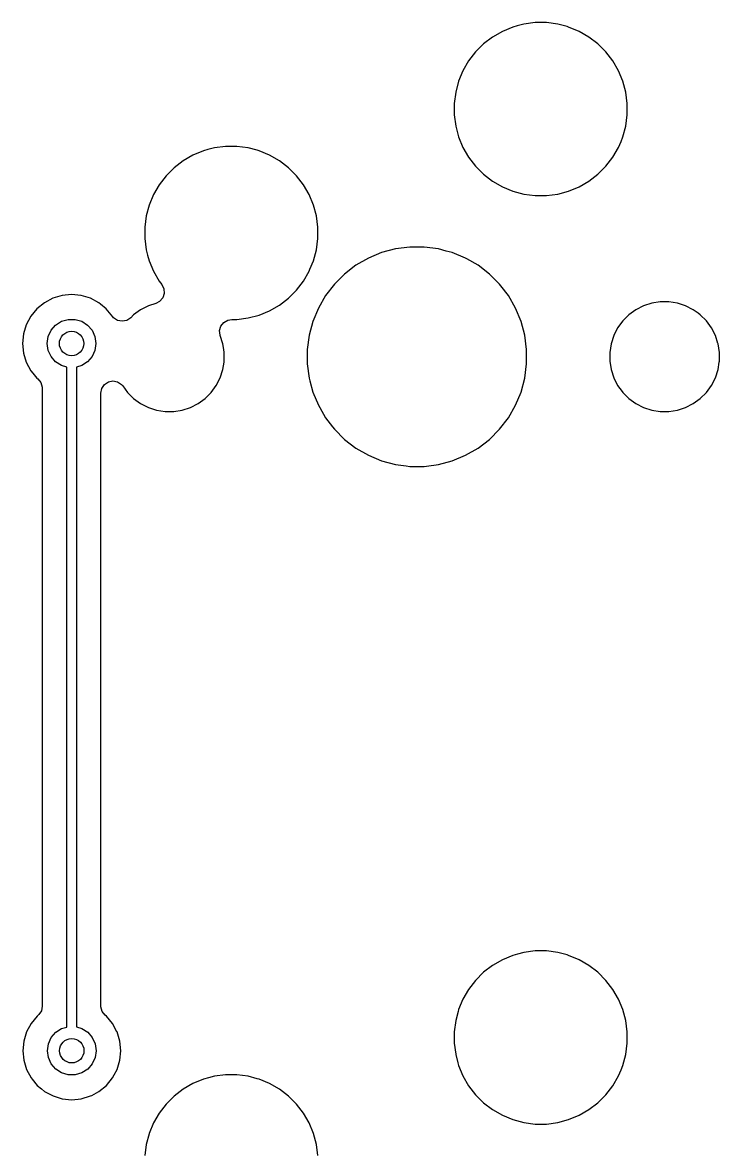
# Model space of a CAD drawing. Extents: x 17 to 170, y -181 to -32.
# Drawn here: x 98.33 to 112.63, y -69.65 to -46.47 of the extents above; entities that cross this region are included whole.
import ezdxf

# ---------------------------------------------------------------- set-up
doc = ezdxf.new("R2010")
doc.units = 0
doc.layers.add('BLACK', color=7, linetype='CONTINUOUS')

msp = doc.modelspace()

# ---------------------------------------------------------------- linework, layer by layer
at = {"layer": 'BLACK', "linetype": 'CONTINUOUS'}
for p, q in [((108.393051, -46.56012), (108.178041, -46.649179)), ((108.483832, -46.535795), (108.393051, -46.56012)), ((108.617874, -46.499879), (108.483832, -46.535795)), ((108.617878, -46.499878), (108.617874, -46.499879)), ((108.61788, -46.499878), (108.617878, -46.499878)), ((108.848628, -46.4695), (108.61788, -46.499878)), ((109.081372, -46.4695), (108.848628, -46.4695)), ((109.312119, -46.499878), (109.081372, -46.4695)), ((109.312126, -46.499879), (109.312119, -46.499878)), ((109.505271, -46.551632), (109.312126, -46.499879)), ((109.536948, -46.56012), (109.505271, -46.551632)), ((109.751958, -46.649179), (109.536948, -46.56012)), ((107.976467, -46.765558), (107.791819, -46.907244)), ((108.178032, -46.649184), (107.976467, -46.765558)), ((108.178041, -46.649179), (108.178032, -46.649184)), ((109.751967, -46.649184), (109.751958, -46.649179)), ((109.751969, -46.649185), (109.751967, -46.649184)), ((109.953532, -46.765558), (109.751969, -46.649185)), ((110.138181, -46.907244), (109.953532, -46.765558)), ((107.791815, -46.907247), (107.627247, -47.071815)), ((107.791819, -46.907244), (107.791815, -46.907247)), ((110.302756, -47.071819), (110.138181, -46.907244)), ((107.485558, -47.256467), (107.369184, -47.458032)), ((107.627244, -47.071819), (107.485558, -47.256467)), ((107.627247, -47.071815), (107.627244, -47.071819)), ((110.444442, -47.256468), (110.302756, -47.071819)), ((110.560815, -47.458031), (110.444442, -47.256468)), ((107.369179, -47.458041), (107.28012, -47.673051)), ((107.369184, -47.458032), (107.369179, -47.458041)), ((110.560815, -47.458032), (110.560815, -47.458031)), ((110.56082, -47.458041), (110.560815, -47.458032)), ((110.649879, -47.673051), (110.56082, -47.458041)), ((107.280118, -47.67306), (107.219879, -47.897874)), ((107.28012, -47.673051), (107.280118, -47.67306)), ((110.64988, -47.673055), (110.649879, -47.673051)), ((110.649882, -47.67306), (110.64988, -47.673055)), ((110.710121, -47.897874), (110.649882, -47.67306)), ((107.219879, -47.897874), (107.1895, -48.128628)), ((110.7405, -48.128628), (110.710121, -47.897874)), ((107.1895, -48.128628), (107.1895, -48.361372)), ((110.7405, -48.361372), (110.7405, -48.128628)), ((107.1895, -48.361372), (107.219879, -48.592126)), ((110.710121, -48.592126), (110.7405, -48.361372)), ((107.219879, -48.592126), (107.265465, -48.762253)), ((110.649882, -48.81694), (110.710121, -48.592126)), ((107.265465, -48.762253), (107.28012, -48.816948)), ((107.28012, -48.816948), (107.369179, -49.031958)), ((110.560815, -49.031969), (110.611435, -48.909762)), ((110.611435, -48.909762), (110.649879, -48.816948)), ((110.649879, -48.816945), (110.649882, -48.81694)), ((110.649879, -48.816948), (110.649879, -48.816945)), ((102.043051, -49.10012), (101.828041, -49.189179)), ((102.133832, -49.075795), (102.043051, -49.10012)), ((102.267874, -49.039879), (102.133832, -49.075795)), ((102.267878, -49.039878), (102.267874, -49.039879)), ((102.26788, -49.039878), (102.267878, -49.039878)), ((102.498628, -49.0095), (102.26788, -49.039878)), ((102.731372, -49.0095), (102.498628, -49.0095)), ((102.962119, -49.039878), (102.731372, -49.0095)), ((102.962126, -49.039879), (102.962119, -49.039878)), ((103.14675, -49.089349), (102.962126, -49.039879)), ((103.186948, -49.10012), (103.14675, -49.089349)), ((103.401958, -49.189179), (103.186948, -49.10012)), ((107.369179, -49.031958), (107.369184, -49.031967)), ((107.369184, -49.031967), (107.369185, -49.031969)), ((107.369185, -49.031969), (107.485558, -49.233532)), ((110.444442, -49.233532), (110.560815, -49.031969)), ((101.626467, -49.305558), (101.441819, -49.447244)), ((101.828032, -49.189184), (101.626467, -49.305558)), ((101.828041, -49.189179), (101.828032, -49.189184)), ((103.401967, -49.189184), (103.401958, -49.189179)), ((103.401969, -49.189185), (103.401967, -49.189184)), ((103.603532, -49.305558), (103.401969, -49.189185)), ((103.788181, -49.447244), (103.603532, -49.305558)), ((107.485558, -49.233532), (107.627244, -49.418181)), ((110.302756, -49.418181), (110.444442, -49.233532)), ((101.441815, -49.447247), (101.277247, -49.611815)), ((101.441819, -49.447244), (101.441815, -49.447247)), ((103.952756, -49.611819), (103.788181, -49.447244)), ((107.627244, -49.418181), (107.791819, -49.582756)), ((107.791819, -49.582756), (107.976468, -49.724442)), ((109.953532, -49.724442), (110.138181, -49.582756)), ((110.138181, -49.582756), (110.302756, -49.418181)), ((101.135558, -49.796467), (101.019184, -49.998032)), ((101.277244, -49.611819), (101.135558, -49.796467)), ((101.277247, -49.611815), (101.277244, -49.611819)), ((104.094442, -49.796468), (103.952756, -49.611819)), ((104.210815, -49.998031), (104.094442, -49.796468)), ((107.976468, -49.724442), (108.178031, -49.840815)), ((108.178031, -49.840815), (108.178034, -49.840816)), ((108.178034, -49.840816), (108.178041, -49.84082)), ((108.178041, -49.84082), (108.393051, -49.929879)), ((109.536948, -49.929879), (109.751958, -49.84082)), ((109.751958, -49.84082), (109.751961, -49.840818)), ((109.751961, -49.840818), (109.751969, -49.840815)), ((109.751969, -49.840815), (109.953532, -49.724442)), ((101.019179, -49.998041), (100.93012, -50.213051)), ((101.019184, -49.998032), (101.019179, -49.998041)), ((104.210815, -49.998032), (104.210815, -49.998031)), ((104.21082, -49.998041), (104.210815, -49.998032)), ((104.299879, -50.213051), (104.21082, -49.998041)), ((108.393051, -49.929879), (108.393055, -49.92988)), ((108.393055, -49.92988), (108.39306, -49.929882)), ((108.39306, -49.929882), (108.617874, -49.990121)), ((108.617874, -49.990121), (108.848628, -50.0205)), ((108.848628, -50.0205), (109.081372, -50.0205)), ((109.081372, -50.0205), (109.312126, -49.990121)), ((109.312126, -49.990121), (109.53694, -49.929882)), ((109.53694, -49.929882), (109.536945, -49.929879)), ((109.536945, -49.929879), (109.536948, -49.929879)), ((100.930118, -50.21306), (100.869879, -50.437874)), ((100.93012, -50.213051), (100.930118, -50.21306)), ((104.29988, -50.213055), (104.299879, -50.213051)), ((104.299882, -50.21306), (104.29988, -50.213055)), ((104.360121, -50.437874), (104.299882, -50.21306)), ((100.869879, -50.437874), (100.8395, -50.668628)), ((104.3905, -50.668628), (104.360121, -50.437874)), ((100.8395, -50.668628), (100.8395, -50.901372)), ((104.3905, -50.901372), (104.3905, -50.668628)), ((100.8395, -50.901372), (100.869879, -51.132126)), ((104.360121, -51.132126), (104.3905, -50.901372)), ((100.869879, -51.132126), (100.898975, -51.240712)), ((104.299882, -51.35694), (104.360121, -51.132126)), ((105.700049, -51.18936), (105.4275, -51.302253)), ((105.985011, -51.113006), (105.700049, -51.18936)), ((106.277493, -51.0745), (105.985011, -51.113006)), ((106.277494, -51.0745), (106.277493, -51.0745)), ((106.572506, -51.0745), (106.277494, -51.0745)), ((106.572507, -51.0745), (106.572506, -51.0745)), ((106.864989, -51.113006), (106.572507, -51.0745)), ((106.864993, -51.113007), (106.864988, -51.113006)), ((106.864988, -51.113006), (106.864989, -51.113006)), ((107.026555, -51.156297), (106.864993, -51.113007)), ((107.14995, -51.18936), (107.026555, -51.156297)), ((107.422499, -51.302253), (107.14995, -51.18936)), ((100.898975, -51.240712), (100.93012, -51.356948)), ((100.93012, -51.356948), (101.019179, -51.571958)), ((104.227986, -51.530516), (104.299879, -51.356948)), ((104.299879, -51.356945), (104.299882, -51.35694)), ((104.299879, -51.356948), (104.299879, -51.356945)), ((105.172005, -51.449762), (104.937963, -51.629349)), ((105.17201, -51.449759), (105.172005, -51.449762)), ((105.427496, -51.302255), (105.17201, -51.449759)), ((105.4275, -51.302253), (105.427496, -51.302255)), ((107.422503, -51.302255), (107.422499, -51.302253)), ((107.422505, -51.302256), (107.422503, -51.302255)), ((107.422507, -51.302257), (107.422505, -51.302256)), ((107.445313, -51.315424), (107.422507, -51.302257)), ((107.677989, -51.449759), (107.445313, -51.315424)), ((107.677994, -51.449762), (107.677989, -51.449759)), ((107.912036, -51.629349), (107.677994, -51.449762)), ((101.019179, -51.571958), (101.019184, -51.571967)), ((101.019184, -51.571967), (101.019185, -51.571969)), ((101.019185, -51.571969), (101.135558, -51.773532)), ((104.094442, -51.773532), (104.210815, -51.571969)), ((104.210815, -51.571969), (104.227986, -51.530516)), ((104.937963, -51.629349), (104.729349, -51.837963)), ((107.912037, -51.62935), (107.912036, -51.629349)), ((107.912042, -51.629354), (107.912037, -51.62935)), ((108.120646, -51.837958), (107.912042, -51.629354)), ((101.135558, -51.773532), (101.13556, -51.773535)), ((101.13556, -51.773535), (101.135561, -51.773536)), ((101.135561, -51.773536), (101.188925, -51.843082)), ((101.188925, -51.843082), (101.231896, -51.930217)), ((103.952756, -51.958181), (104.094442, -51.773532)), ((104.729349, -51.837963), (104.549762, -52.072005)), ((108.120649, -51.837962), (108.120646, -51.837958)), ((108.12065, -51.837963), (108.120649, -51.837962)), ((108.148148, -51.873799), (108.12065, -51.837963)), ((108.300238, -52.072006), (108.148148, -51.873799)), ((98.95344, -52.12514), (98.779637, -52.21804)), ((98.953448, -52.125137), (98.95344, -52.12514)), ((99.142042, -52.067927), (98.953448, -52.125137)), ((99.338174, -52.048611), (99.142042, -52.067927)), ((99.534305, -52.067927), (99.338174, -52.048611)), ((99.722899, -52.125137), (99.534305, -52.067927)), ((99.722907, -52.12514), (99.722899, -52.125137)), ((99.89671, -52.21804), (99.722907, -52.12514)), ((101.20702, -52.119163), (101.142961, -52.192208)), ((101.23825, -52.027164), (101.20702, -52.119163)), ((101.231896, -51.930217), (101.23825, -52.027164)), ((103.603532, -52.264442), (103.788181, -52.122756)), ((103.788181, -52.122756), (103.952756, -51.958181)), ((104.549759, -52.07201), (104.402255, -52.327496)), ((104.549762, -52.072005), (104.549759, -52.07201)), ((108.447743, -52.327493), (108.300238, -52.072006)), ((98.627288, -52.343072), (98.502262, -52.495415)), ((98.627294, -52.343066), (98.627288, -52.343072)), ((98.779637, -52.21804), (98.627294, -52.343066)), ((99.93049, -52.245763), (99.89671, -52.21804)), ((100.049057, -52.343069), (99.93049, -52.245763)), ((100.15037, -52.466519), (100.049057, -52.343069)), ((100.75511, -52.362385), (100.611787, -52.466516)), ((100.912947, -52.281963), (100.75511, -52.362385)), ((100.912965, -52.281955), (100.912947, -52.281963)), ((101.068325, -52.231476), (100.912965, -52.281955)), ((101.142961, -52.192208), (101.068325, -52.231476)), ((103.186948, -52.469879), (103.401958, -52.38082)), ((103.401958, -52.38082), (103.401961, -52.380818)), ((103.401961, -52.380818), (103.401969, -52.380815)), ((103.401969, -52.380815), (103.603532, -52.264442)), ((104.402253, -52.3275), (104.28936, -52.600049)), ((104.402255, -52.327496), (104.402253, -52.3275)), ((108.560639, -52.600048), (108.447743, -52.327493)), ((110.91511, -52.362385), (110.771789, -52.466514)), ((111.072947, -52.281963), (110.91511, -52.362385)), ((111.072956, -52.281959), (111.072947, -52.281963)), ((111.072958, -52.281958), (111.072956, -52.281958)), ((111.072956, -52.281958), (111.072956, -52.281959)), ((111.241445, -52.227214), (111.072958, -52.281958)), ((111.241448, -52.227213), (111.241445, -52.227214)), ((111.24145, -52.227213), (111.241448, -52.227213)), ((111.241456, -52.227211), (111.24145, -52.227213)), ((111.416411, -52.1995), (111.241456, -52.227211)), ((111.416421, -52.1995), (111.416411, -52.1995)), ((111.593579, -52.1995), (111.416421, -52.1995)), ((111.593588, -52.1995), (111.593579, -52.1995)), ((111.768543, -52.227211), (111.593588, -52.1995)), ((111.768549, -52.227213), (111.768543, -52.227211)), ((111.768555, -52.227214), (111.768549, -52.227213)), ((111.937042, -52.281958), (111.768555, -52.227214)), ((111.93705, -52.281962), (111.937042, -52.281958)), ((111.937052, -52.281963), (111.93705, -52.281962)), ((112.094889, -52.362385), (111.937052, -52.281963)), ((112.193504, -52.434033), (112.094889, -52.362385)), ((98.502262, -52.495415), (98.409362, -52.669218)), ((99.010744, -52.676077), (99.130466, -52.599136)), ((99.130466, -52.599136), (99.267017, -52.559041)), ((99.267017, -52.559041), (99.409331, -52.559041)), ((99.409331, -52.559041), (99.545882, -52.599136)), ((99.545882, -52.599136), (99.665604, -52.676077)), ((100.181845, -52.504871), (100.15037, -52.466519)), ((100.182502, -52.504331), (100.181845, -52.504871)), ((100.200229, -52.525931), (100.182502, -52.504331)), ((100.28101, -52.579908), (100.200229, -52.525931)), ((100.376298, -52.598863), (100.28101, -52.579908)), ((100.471586, -52.57991), (100.376298, -52.598863)), ((100.552368, -52.525934), (100.471586, -52.57991)), ((100.611783, -52.466519), (100.552368, -52.525934)), ((100.611787, -52.466516), (100.611783, -52.466519)), ((102.400879, -52.696455), (102.461028, -52.620158)), ((102.461028, -52.620158), (102.545795, -52.572686)), ((102.545795, -52.572686), (102.622739, -52.5605)), ((102.622739, -52.5605), (102.731372, -52.5605)), ((102.731372, -52.5605), (102.962126, -52.530121)), ((102.962126, -52.530121), (103.18694, -52.469882)), ((103.18694, -52.469882), (103.186945, -52.469879)), ((103.186945, -52.469879), (103.186948, -52.469879)), ((104.28936, -52.600049), (104.213006, -52.885011)), ((108.636993, -52.885007), (108.560639, -52.600048)), ((110.646514, -52.591789), (110.542385, -52.73511)), ((110.771789, -52.466514), (110.646514, -52.591789)), ((112.238214, -52.466517), (112.193504, -52.434033)), ((112.363483, -52.591786), (112.238214, -52.466517)), ((112.467614, -52.73511), (112.363483, -52.591786)), ((98.409359, -52.669226), (98.352149, -52.85782)), ((98.409362, -52.669218), (98.409359, -52.669226)), ((98.858428, -52.913086), (98.917547, -52.783632)), ((98.917547, -52.783632), (99.010744, -52.676077)), ((99.665604, -52.676077), (99.758801, -52.783632)), ((99.758801, -52.783632), (99.81792, -52.913086)), ((102.374507, -52.789962), (102.400879, -52.696455)), ((102.385925, -52.886444), (102.374507, -52.789962)), ((110.542385, -52.73511), (110.461963, -52.892947)), ((112.548042, -52.892958), (112.467614, -52.73511)), ((98.352149, -52.85782), (98.332833, -53.053952)), ((98.332833, -53.053952), (98.352149, -53.250083)), ((98.838174, -53.053952), (98.858428, -52.913086)), ((98.858428, -53.194818), (98.838174, -53.053952)), ((99.81792, -52.913086), (99.838174, -53.053952)), ((99.838174, -53.053952), (99.81792, -53.194818)), ((102.38804, -52.892955), (102.385925, -52.886444)), ((102.388042, -52.892958), (102.38804, -52.892955)), ((102.442786, -53.061445), (102.388042, -52.892958)), ((102.442787, -53.061454), (102.442786, -53.061445)), ((102.442788, -53.061456), (102.442787, -53.061454)), ((102.461167, -53.177493), (102.442788, -53.061456)), ((104.213006, -52.885011), (104.1745, -53.177493)), ((108.6755, -53.177494), (108.636993, -52.885007)), ((110.407211, -53.061456), (110.3795, -53.236411)), ((110.407213, -53.06145), (110.407211, -53.061456)), ((110.407214, -53.061445), (110.407213, -53.061448)), ((110.407213, -53.061448), (110.407213, -53.06145)), ((110.461958, -52.892958), (110.407214, -53.061445)), ((110.461963, -52.892947), (110.461958, -52.892956)), ((110.461958, -52.892956), (110.461958, -52.892958)), ((112.600351, -53.053952), (112.548042, -52.892958)), ((112.602786, -53.061445), (112.600351, -53.053952)), ((112.602787, -53.061454), (112.602786, -53.061445)), ((112.602788, -53.061456), (112.602787, -53.061454)), ((112.630499, -53.236411), (112.602788, -53.061456)), ((98.352149, -53.250083), (98.409359, -53.438677)), ((98.917547, -53.324272), (98.858428, -53.194818)), ((99.81792, -53.194818), (99.758801, -53.324272)), ((102.470499, -53.236411), (102.461167, -53.177493)), ((102.4705, -53.236423), (102.470499, -53.236411)), ((102.4705, -53.413576), (102.4705, -53.236423)), ((104.1745, -53.177493), (104.1745, -53.472506)), ((108.6755, -53.236411), (108.6755, -53.177494)), ((108.6755, -53.472506), (108.6755, -53.236411)), ((110.3795, -53.236411), (110.3795, -53.413588)), ((112.6305, -53.236423), (112.630499, -53.236411)), ((112.6305, -53.413576), (112.6305, -53.236423)), ((98.409359, -53.438677), (98.409362, -53.438685)), ((98.409362, -53.438685), (98.502262, -53.612488)), ((99.010744, -53.431827), (98.917547, -53.324272)), ((99.130466, -53.508768), (99.010744, -53.431827)), ((99.238174, -53.540393), (99.130466, -53.508768)), ((99.238174, -67.080678), (99.238174, -53.540393)), ((99.545882, -53.508768), (99.438174, -53.540393)), ((99.438174, -53.540393), (99.438174, -67.078533)), ((99.665604, -53.431827), (99.545882, -53.508768)), ((99.758801, -53.324272), (99.665604, -53.431827)), ((102.442786, -53.588555), (102.466524, -53.438685)), ((102.466524, -53.438685), (102.470499, -53.413588)), ((102.470499, -53.413588), (102.4705, -53.413576)), ((104.1745, -53.472506), (104.212985, -53.764831)), ((108.636993, -53.764993), (108.6755, -53.472506)), ((110.3795, -53.413588), (110.407211, -53.588543)), ((112.602786, -53.588555), (112.626524, -53.438685)), ((112.626524, -53.438685), (112.630499, -53.413588)), ((112.630499, -53.413588), (112.6305, -53.413576)), ((98.502262, -53.612488), (98.544626, -53.664108)), ((98.544626, -53.664108), (98.627291, -53.764835)), ((98.627291, -53.764835), (98.646639, -53.780714)), ((98.646639, -53.780714), (98.708272, -53.855814)), ((102.307614, -53.91489), (102.388042, -53.757042)), ((102.388042, -53.757042), (102.442786, -53.588555)), ((104.212985, -53.764831), (104.213007, -53.764993)), ((104.213007, -53.764993), (104.228152, -53.821516)), ((108.560639, -54.049952), (108.636993, -53.764993)), ((110.407211, -53.588543), (110.407213, -53.588549)), ((110.407213, -53.588549), (110.407214, -53.588555)), ((110.407214, -53.588555), (110.461958, -53.757042)), ((110.461958, -53.757042), (110.461959, -53.757043)), ((110.461959, -53.757043), (110.461963, -53.757052)), ((110.461963, -53.757052), (110.542385, -53.914889)), ((112.467614, -53.91489), (112.548042, -53.757042)), ((112.548042, -53.757042), (112.602786, -53.588555)), ((98.708272, -53.855814), (98.736475, -53.948786)), ((98.736475, -53.948786), (98.737674, -53.973192)), ((98.737674, -53.973192), (98.737674, -66.649804)), ((99.938674, -54.070516), (99.957628, -53.975228)), ((99.957628, -53.975228), (100.011604, -53.894446)), ((100.011604, -53.894446), (100.092386, -53.84047)), ((100.092386, -53.84047), (100.187674, -53.821516)), ((100.187674, -53.821516), (100.282962, -53.84047)), ((100.282962, -53.84047), (100.363744, -53.894446)), ((100.363744, -53.894446), (100.389118, -53.924155)), ((100.389118, -53.924155), (100.486517, -54.058214)), ((102.203483, -54.058214), (102.307614, -53.91489)), ((104.228152, -53.821516), (104.28936, -54.04995)), ((110.542385, -53.914889), (110.63401, -54.041)), ((112.363483, -54.058214), (112.467614, -53.91489)), ((99.938674, -66.64381), (99.938674, -54.070516)), ((100.486517, -54.058214), (100.611786, -54.183483)), ((100.611786, -54.183483), (100.75511, -54.287614)), ((101.93489, -54.287614), (102.078214, -54.183483)), ((102.078214, -54.183483), (102.203483, -54.058214)), ((104.28936, -54.04995), (104.402253, -54.322499)), ((108.447743, -54.322507), (108.560639, -54.049952)), ((110.63401, -54.041), (110.646517, -54.058214)), ((110.646517, -54.058214), (110.771786, -54.183483)), ((110.771786, -54.183483), (110.91511, -54.287614)), ((112.09489, -54.287614), (112.238214, -54.183483)), ((112.238214, -54.183483), (112.363483, -54.058214)), ((100.75511, -54.287614), (100.912958, -54.368042)), ((100.912958, -54.368042), (101.081445, -54.422786)), ((101.081445, -54.422786), (101.081454, -54.422787)), ((101.081454, -54.422787), (101.081456, -54.422788)), ((101.081456, -54.422788), (101.256411, -54.450499)), ((101.256411, -54.450499), (101.256418, -54.450499)), ((101.256418, -54.450499), (101.256421, -54.4505)), ((101.256421, -54.4505), (101.256424, -54.4505)), ((101.256424, -54.4505), (101.433576, -54.4505)), ((101.433576, -54.4505), (101.433579, -54.4505)), ((101.433579, -54.4505), (101.433582, -54.450499)), ((101.433582, -54.450499), (101.433588, -54.450499)), ((101.433588, -54.450499), (101.608543, -54.422788)), ((101.608543, -54.422787), (101.608555, -54.422786)), ((101.608543, -54.422788), (101.608543, -54.422787)), ((101.608555, -54.422786), (101.777042, -54.368042)), ((101.777042, -54.368042), (101.93489, -54.287614)), ((104.402253, -54.322499), (104.402255, -54.322503)), ((104.402255, -54.322503), (104.402257, -54.322507)), ((104.402257, -54.322507), (104.428547, -54.368042)), ((104.428547, -54.368042), (104.549759, -54.577989)), ((108.300238, -54.577994), (108.447743, -54.322507)), ((110.91511, -54.287614), (111.072958, -54.368042)), ((111.072958, -54.368042), (111.241445, -54.422786)), ((111.241445, -54.422786), (111.241454, -54.422787)), ((111.241454, -54.422787), (111.241456, -54.422788)), ((111.241456, -54.422788), (111.416411, -54.450499)), ((111.416411, -54.450499), (111.416418, -54.450499)), ((111.416418, -54.450499), (111.416421, -54.4505)), ((111.416421, -54.4505), (111.416424, -54.4505)), ((111.416424, -54.4505), (111.593576, -54.4505)), ((111.593576, -54.4505), (111.593579, -54.4505)), ((111.593579, -54.4505), (111.593582, -54.450499)), ((111.593582, -54.450499), (111.593588, -54.450499)), ((111.593588, -54.450499), (111.768543, -54.422788)), ((111.768543, -54.422787), (111.768555, -54.422786)), ((111.768543, -54.422788), (111.768543, -54.422787)), ((111.768555, -54.422786), (111.937042, -54.368042)), ((111.937042, -54.368042), (112.09489, -54.287614)), ((104.549759, -54.577989), (104.549762, -54.577994)), ((104.549762, -54.577994), (104.694024, -54.766)), ((108.120646, -54.812042), (108.300238, -54.577994)), ((104.694024, -54.766), (104.729354, -54.812042)), ((104.729354, -54.812042), (104.937958, -55.020646)), ((107.912042, -55.020646), (108.120646, -54.812042)), ((104.937958, -55.020646), (105.172006, -55.200238)), ((107.677994, -55.200238), (107.912042, -55.020646)), ((105.172006, -55.200238), (105.427493, -55.347743)), ((105.427493, -55.347743), (105.700048, -55.460639)), ((107.149952, -55.460639), (107.422507, -55.347743)), ((107.422507, -55.347743), (107.677994, -55.200238)), ((105.700048, -55.460639), (105.985007, -55.536993)), ((105.985007, -55.536993), (106.204372, -55.565873)), ((106.204372, -55.565873), (106.277493, -55.5755)), ((106.277493, -55.5755), (106.277494, -55.5755)), ((106.277494, -55.5755), (106.572507, -55.5755)), ((106.572507, -55.5755), (106.621253, -55.569082)), ((106.621253, -55.569082), (106.864993, -55.536993)), ((106.864993, -55.536993), (107.149952, -55.460639)), ((108.488354, -65.584584), (108.393051, -65.61012)), ((108.617874, -65.549879), (108.488354, -65.584584)), ((108.617878, -65.549878), (108.617874, -65.549879)), ((108.61788, -65.549878), (108.617878, -65.549878)), ((108.848628, -65.5195), (108.61788, -65.549878)), ((109.081372, -65.5195), (108.848628, -65.5195)), ((109.312119, -65.549878), (109.081372, -65.5195)), ((109.312126, -65.549879), (109.312119, -65.549878)), ((109.505271, -65.601632), (109.312126, -65.549879)), ((109.536948, -65.61012), (109.505271, -65.601632)), ((107.976467, -65.815558), (107.791819, -65.957244)), ((108.178032, -65.699184), (107.976467, -65.815558)), ((108.178041, -65.699179), (108.178032, -65.699184)), ((108.393051, -65.61012), (108.178041, -65.699179)), ((109.751958, -65.699179), (109.536948, -65.61012)), ((109.751967, -65.699184), (109.751958, -65.699179)), ((109.751969, -65.699185), (109.751967, -65.699184)), ((109.953532, -65.815558), (109.751969, -65.699185)), ((110.138181, -65.957244), (109.953532, -65.815558)), ((107.791815, -65.957247), (107.627247, -66.121815)), ((107.791819, -65.957244), (107.791815, -65.957247)), ((110.302756, -66.121819), (110.138181, -65.957244)), ((107.627244, -66.121819), (107.485558, -66.306467)), ((107.627247, -66.121815), (107.627244, -66.121819)), ((110.444442, -66.306468), (110.302756, -66.121819)), ((107.369179, -66.508041), (107.28012, -66.723051)), ((107.369184, -66.508032), (107.369179, -66.508041)), ((107.485558, -66.306467), (107.369184, -66.508032)), ((110.560815, -66.508031), (110.444442, -66.306468)), ((110.560815, -66.508032), (110.560815, -66.508031)), ((110.56082, -66.508041), (110.560815, -66.508032)), ((110.649879, -66.723051), (110.56082, -66.508041)), ((98.71872, -66.745092), (98.664744, -66.825874)), ((98.737674, -66.649804), (98.71872, -66.745092)), ((99.939873, -66.668212), (99.938674, -66.64381)), ((99.968074, -66.761184), (99.939873, -66.668212)), ((100.029707, -66.836287), (99.968074, -66.761184)), ((107.269797, -66.761578), (107.219879, -66.947874)), ((107.28012, -66.723051), (107.269797, -66.761578)), ((110.64988, -66.723055), (110.649879, -66.723051)), ((110.649882, -66.72306), (110.64988, -66.723055)), ((110.710121, -66.947874), (110.649882, -66.72306)), ((98.630945, -66.855162), (98.505914, -67.007511)), ((98.646639, -66.842283), (98.630945, -66.855162)), ((98.664744, -66.825874), (98.646639, -66.842283)), ((100.052702, -66.855159), (100.029707, -66.836287)), ((100.052709, -66.855165), (100.052702, -66.855159)), ((100.052711, -66.855168), (100.052709, -66.855165)), ((100.177737, -67.007511), (100.052711, -66.855168)), ((107.219878, -66.94788), (107.1895, -67.178628)), ((107.219879, -66.947874), (107.219878, -66.947878)), ((107.219878, -66.947878), (107.219878, -66.94788)), ((110.7405, -67.178628), (110.710121, -66.947874)), ((98.413011, -67.181322), (98.355801, -67.369916)), ((98.413014, -67.181314), (98.413011, -67.181322)), ((98.505914, -67.007511), (98.413014, -67.181314)), ((98.921199, -67.295728), (99.014396, -67.188173)), ((99.014396, -67.188173), (99.134118, -67.111232)), ((99.134118, -67.111232), (99.238174, -67.080678)), ((99.438174, -67.078533), (99.549534, -67.111232)), ((99.549534, -67.111232), (99.669256, -67.188173)), ((99.669256, -67.188173), (99.762453, -67.295728)), ((100.269201, -67.178628), (100.177737, -67.007511)), ((100.270637, -67.181314), (100.269201, -67.178628)), ((100.270638, -67.181318), (100.270637, -67.181314)), ((100.27064, -67.181321), (100.270638, -67.181318)), ((100.32785, -67.369916), (100.27064, -67.181321)), ((107.1895, -67.178628), (107.1895, -67.411371)), ((110.7405, -67.411372), (110.7405, -67.178628)), ((98.355801, -67.369916), (98.336485, -67.566048)), ((98.841826, -67.566048), (98.86208, -67.425182)), ((98.86208, -67.425182), (98.921199, -67.295728)), ((99.762453, -67.295728), (99.821572, -67.425182)), ((99.821572, -67.425182), (99.841826, -67.566048)), ((100.347167, -67.566048), (100.32785, -67.369916)), ((107.1895, -67.411371), (107.219194, -67.636927)), ((110.710121, -67.642126), (110.7405, -67.411372)), ((98.336485, -67.566048), (98.355801, -67.762179)), ((98.86208, -67.706914), (98.841826, -67.566048)), ((99.841826, -67.566048), (99.821572, -67.706914)), ((100.32785, -67.76218), (100.347167, -67.566048)), ((107.219194, -67.636927), (107.219879, -67.642126)), ((107.219879, -67.642126), (107.265465, -67.812253)), ((110.649882, -67.86694), (110.710121, -67.642126)), ((98.355801, -67.762179), (98.413011, -67.950773)), ((98.921199, -67.836368), (98.86208, -67.706914)), ((99.014396, -67.943923), (98.921199, -67.836368)), ((99.762453, -67.836368), (99.669256, -67.943923)), ((99.821572, -67.706914), (99.762453, -67.836368)), ((100.27064, -67.950775), (100.32785, -67.76218)), ((107.265465, -67.812253), (107.28012, -67.866948)), ((107.28012, -67.866948), (107.369179, -68.081958)), ((110.611435, -67.959762), (110.649879, -67.866948)), ((110.649879, -67.866945), (110.649882, -67.86694)), ((110.649879, -67.866948), (110.649879, -67.866945)), ((98.413011, -67.950773), (98.413014, -67.950781)), ((98.413014, -67.950781), (98.505914, -68.124584)), ((98.505914, -68.124584), (98.526871, -68.15012)), ((98.526871, -68.15012), (98.630943, -68.276931)), ((99.134118, -68.020864), (99.014396, -67.943923)), ((99.270669, -68.060959), (99.134118, -68.020864)), ((99.412983, -68.060959), (99.270669, -68.060959)), ((99.549534, -68.020864), (99.412983, -68.060959)), ((99.669256, -67.943923), (99.549534, -68.020864)), ((100.052709, -68.276931), (100.177736, -68.124586)), ((100.177736, -68.124586), (100.212525, -68.0595)), ((100.212525, -68.0595), (100.270637, -67.950781)), ((100.270637, -67.950779), (100.27064, -67.950775)), ((100.270637, -67.950781), (100.270637, -67.950779)), ((102.043051, -68.15012), (101.828041, -68.239179)), ((102.144583, -68.122915), (102.043051, -68.15012)), ((102.267874, -68.089879), (102.144583, -68.122915)), ((102.267878, -68.089878), (102.267874, -68.089879)), ((102.26788, -68.089878), (102.267878, -68.089878)), ((102.498628, -68.0595), (102.26788, -68.089878)), ((102.731372, -68.0595), (102.498628, -68.0595)), ((102.962119, -68.089878), (102.731372, -68.0595)), ((102.962126, -68.089879), (102.962119, -68.089878)), ((103.14675, -68.139349), (102.962126, -68.089879)), ((103.186948, -68.15012), (103.14675, -68.139349)), ((103.401958, -68.239179), (103.186948, -68.15012)), ((107.369179, -68.081958), (107.369184, -68.081967)), ((107.369184, -68.081967), (107.369185, -68.081969)), ((107.369185, -68.081969), (107.485558, -68.283532)), ((110.444442, -68.283532), (110.560815, -68.081969)), ((110.560815, -68.081969), (110.611435, -67.959762)), ((98.630943, -68.276931), (98.717489, -68.347958)), ((98.717489, -68.347958), (98.783289, -68.401959)), ((99.900364, -68.401958), (100.052709, -68.276931)), ((101.626467, -68.355558), (101.441819, -68.497244)), ((101.828032, -68.239184), (101.626467, -68.355558)), ((101.828041, -68.239179), (101.828032, -68.239184)), ((103.401967, -68.239184), (103.401958, -68.239179)), ((103.401969, -68.239185), (103.401967, -68.239184)), ((103.603532, -68.355558), (103.401969, -68.239185)), ((103.788181, -68.497244), (103.603532, -68.355558)), ((107.485558, -68.283532), (107.627244, -68.468181)), ((110.302756, -68.468181), (110.444442, -68.283532)), ((98.783289, -68.401959), (98.957092, -68.494859)), ((98.957092, -68.494859), (98.957096, -68.49486)), ((98.957096, -68.49486), (98.957099, -68.494862)), ((98.957099, -68.494862), (99.145694, -68.552072)), ((99.145694, -68.552072), (99.341826, -68.571389)), ((99.341826, -68.571389), (99.537958, -68.552072)), ((99.537958, -68.552072), (99.726553, -68.494862)), ((99.726553, -68.494862), (99.750684, -68.481964)), ((99.750684, -68.481964), (99.900362, -68.401959)), ((99.900361, -68.401959), (99.900364, -68.401958)), ((99.900362, -68.401959), (99.900361, -68.401959)), ((101.441815, -68.497247), (101.277247, -68.661815)), ((101.441819, -68.497244), (101.441815, -68.497247)), ((103.952756, -68.661819), (103.788181, -68.497244)), ((107.627244, -68.468181), (107.791819, -68.632756)), ((110.138181, -68.632756), (110.302756, -68.468181)), ((101.135558, -68.846467), (101.019184, -69.048032)), ((101.277244, -68.661819), (101.135558, -68.846467)), ((101.277247, -68.661815), (101.277244, -68.661819)), ((104.094442, -68.846468), (103.952756, -68.661819)), ((104.210815, -69.048031), (104.094442, -68.846468)), ((107.791819, -68.632756), (107.976468, -68.774442)), ((107.976468, -68.774442), (108.178031, -68.890815)), ((109.751969, -68.890815), (109.953532, -68.774442)), ((109.953532, -68.774442), (110.138181, -68.632756)), ((101.019179, -69.048041), (100.93012, -69.263051)), ((101.019184, -69.048032), (101.019179, -69.048041)), ((104.210815, -69.048032), (104.210815, -69.048031)), ((104.21082, -69.048041), (104.210815, -69.048032)), ((104.299879, -69.263051), (104.21082, -69.048041)), ((108.178031, -68.890815), (108.178034, -68.890816)), ((108.178034, -68.890816), (108.178041, -68.89082)), ((108.178041, -68.89082), (108.393051, -68.979879)), ((108.393051, -68.979879), (108.393055, -68.97988)), ((108.393055, -68.97988), (108.39306, -68.979882)), ((108.39306, -68.979882), (108.617874, -69.040121)), ((108.617874, -69.040121), (108.848628, -69.0705)), ((108.848628, -69.0705), (109.081372, -69.0705)), ((109.081372, -69.0705), (109.312126, -69.040121)), ((109.312126, -69.040121), (109.53694, -68.979882)), ((109.53694, -68.979882), (109.536945, -68.979879)), ((109.536945, -68.979879), (109.536948, -68.979879)), ((109.536948, -68.979879), (109.751958, -68.89082)), ((109.751958, -68.89082), (109.751961, -68.890818)), ((109.751961, -68.890818), (109.751969, -68.890815)), ((100.927896, -69.271352), (100.869879, -69.487874)), ((100.93012, -69.263051), (100.927896, -69.271352)), ((104.29988, -69.263055), (104.299879, -69.263051)), ((104.299882, -69.26306), (104.29988, -69.263055)), ((104.360121, -69.487874), (104.299882, -69.26306)), ((100.869879, -69.487874), (100.8395, -69.718628)), ((104.3905, -69.718628), (104.360121, -69.487874))]:
    msp.add_line(p, q, dxfattribs=at)
at = {"layer": 'BLACK'}
for centre in [(99.338174, -53.053952), (99.341826, -67.566048)]:
    msp.add_circle(centre, 0.25, dxfattribs=at)

doc.saveas('drawing.dxf')
